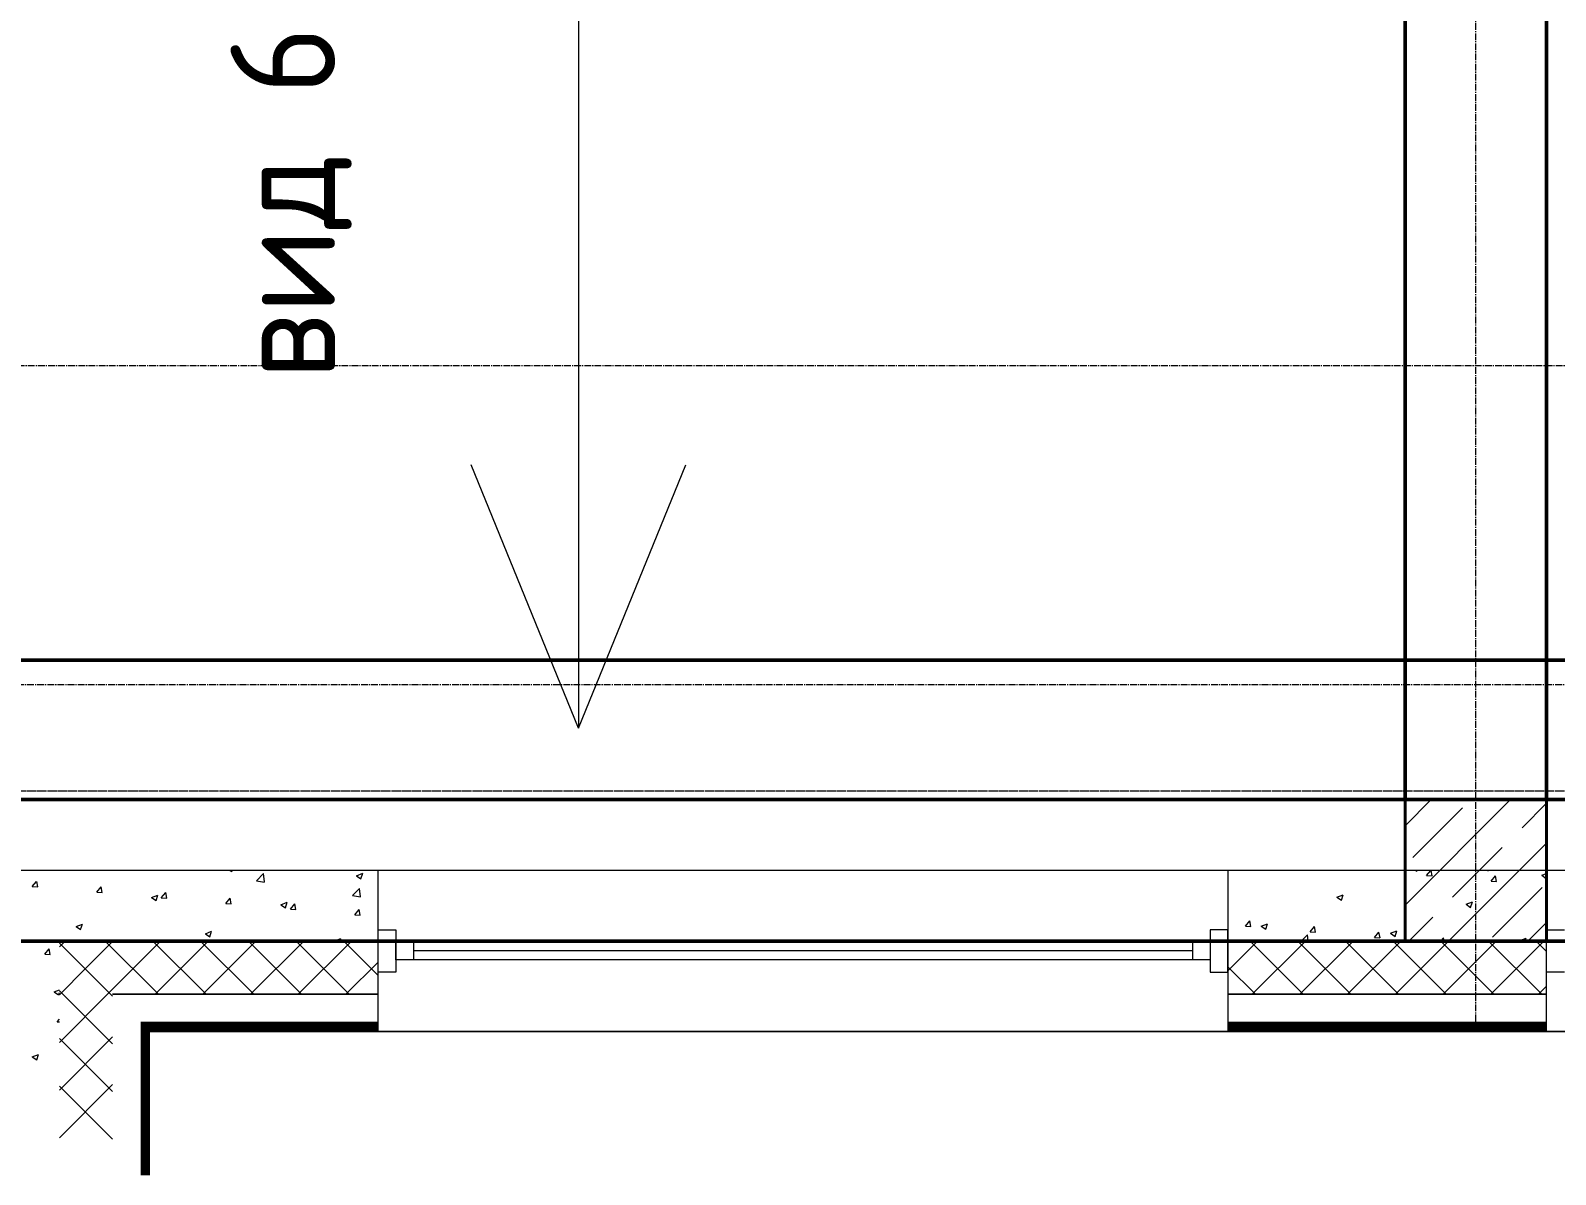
# Model space of a CAD drawing. Header units: millimetres. Extents: x -24360 to 609566, y -391049 to 148426.
# Drawn here: x 220968 to 225275, y -261525 to -258293 of the extents above; entities that cross this region are included whole.
import ezdxf

# ---------------------------------------------------------------- set-up
doc = ezdxf.new("R2010")
doc.units = ezdxf.units.MM
doc.linetypes.add('CENTER2', pattern=[28.575, 19.05, -3.175, 3.175, -3.175])
doc.linetypes.add('HIDDEN2', pattern=[4.7625, 3.175, -1.5875])
for name, color, linetype, lineweight in [('A-Wall_Материал_Газоблок_Контур', 250, 'Continuous', 0), ('АР_Колонны', 70, 'Continuous', 30), ('АР_Окна', 4, 'Continuous', 5), ('АР_Стены ЖБ', 7, 'Continuous', 30), ('АР_Стены ПЕНОблок', 52, 'Continuous', 20), ('АР_Тонкая', 254, 'Continuous', 5), ('АР_Утеплитель', 31, 'Continuous', 0), ('АР_Штриховка', 8, 'Continuous', 0), ('Основные линии', 7, 'Continuous', 30), ('Размеры', 7, 'Continuous', 15)]:
    doc.layers.add(name, color=color, linetype=linetype, lineweight=lineweight)
doc.layers.add('АР_Оси_РД_100', color=7, linetype='Continuous', lineweight=0, true_color=0x525252)
doc.layers.add('КР_Балки-0.5', color=60, linetype='Continuous', lineweight=50, plot=False)
doc.styles.add('СПДС', font='isocpeur.ttf', dxfattribs={"width": 0.9})

msp = doc.modelspace()

# ---------------------------------------------------------------- linework, layer by layer
at = {"color": 1, "lineweight": 50}
msp.add_lwpolyline([(227983, -258280.584), (227983, -260071.584), (214253, -260071.584), (214253, -240479.584)], dxfattribs=at)
at = {"layer": 'A-Wall_Материал_Газоблок_Контур', "color": 18, "linetype": 'Continuous', "lineweight": 0, "true_color": 0x000000}
for p, q in [((224350, -260665.584), (221950, -260665.584)), ((227650, -260665.584), (225250, -260665.584)), ((221950, -261120.584), (224350, -261120.584)), ((225250, -261120.584), (227650, -261120.584))]:
    msp.add_line(p, q, dxfattribs=at)
at = {"layer": 'АР_Колонны', "color": 18, "linetype": 'HIDDEN2', "lineweight": 25, "true_color": 0x000000}
for p, q in [((224850, -260465.584), (225250, -260465.584)), ((224850, -260865.584), (224850, -260465.584)), ((225250, -260465.584), (225250, -260865.584)), ((225250, -260865.584), (224850, -260865.584))]:
    msp.add_line(p, q, dxfattribs=at)
at = {"layer": 'АР_Колонны', "color": 18, "linetype": 'Continuous', "lineweight": 30, "true_color": 0x000000}
for p, q in [((225250, -260465.584), (224850, -260465.584)), ((224850, -260465.584), (224850, -260865.584)), ((225250, -260865.584), (225250, -260465.584)), ((224850, -260865.584), (225250, -260865.584))]:
    msp.add_line(p, q, dxfattribs=at)
at = {"layer": 'АР_Окна', "color": 18, "linetype": 'Continuous', "lineweight": 5, "true_color": 0x000000}
for p, q in [((224350, -260665.584), (221950, -260665.584)), ((227650, -260665.584), (225250, -260665.584)), ((221950, -260953.084), (221950, -260833.084)), ((221950, -260833.084), (222000, -260833.084)), ((222000, -260833.084), (222000, -260953.084)), ((224350, -260833.084), (224300, -260833.084)), ((224300, -260833.084), (224300, -260953.084)), ((224350, -260953.084), (224350, -260833.084)), ((225250, -260953.084), (225250, -260833.084)), ((225250, -260833.084), (225300, -260833.084)), ((222000, -260918.084), (222000, -260868.084)), ((222000, -260868.084), (224300, -260868.084)), ((222050, -260868.084), (222050, -260918.084)), ((224250, -260868.084), (224250, -260918.084)), ((224300, -260868.084), (224300, -260918.084)), ((224300, -260918.084), (222000, -260918.084)), ((224250, -260893.084), (222050, -260893.084)), ((222000, -260953.084), (221950, -260953.084)), ((224300, -260953.084), (224350, -260953.084)), ((225300, -260953.084), (225250, -260953.084)), ((224350, -261120.584), (221950, -261120.584)), ((227650, -261120.584), (225250, -261120.584))]:
    msp.add_line(p, q, dxfattribs=at)
at = {"layer": 'АР_Оси_РД_100', "linetype": 'CENTER2'}
for p, q in [((225050, -261120.584), (225050, -235341.905)), ((225050, -261120.584), (225050, -238390.584)), ((205050, -260440.584), (230255, -260440.584))]:
    msp.add_line(p, q, dxfattribs=at)
for points in [[(232410, -259240.584), (205050, -259240.584)], [(206700, -260140.584), (231910, -260140.584), (232410, -259990.584)], [(206700, -260440.584), (231910, -260440.584), (232410, -260590.584)]]:
    msp.add_lwpolyline(points, dxfattribs=at)
at = {"layer": 'АР_Стены ЖБ', "color": 18, "linetype": 'Continuous', "lineweight": 40, "true_color": 0x000000}
for p, q in [((225250, -260465.584), (224850, -260465.584)), ((224850, -260465.584), (224850, -260865.584)), ((225250, -260865.584), (225250, -260465.584)), ((224850, -260865.584), (225250, -260865.584))]:
    msp.add_line(p, q, dxfattribs=at)
at = {"layer": 'АР_Стены ПЕНОблок', "color": 18, "linetype": 'Continuous', "lineweight": 20, "true_color": 0x000000}
for p, q in [((221950, -260665.584), (220850, -260665.584)), ((221950, -260865.584), (221950, -260665.584)), ((225250, -260665.584), (224350, -260665.584)), ((224350, -260665.584), (224350, -260865.584)), ((225250, -260865.584), (225250, -260665.584)), ((221050, -260865.584), (221950, -260865.584)), ((224350, -260865.584), (225250, -260865.584))]:
    msp.add_line(p, q, dxfattribs=at)
at = {"layer": 'АР_Тонкая', "color": 18, "linetype": 'Continuous', "lineweight": 5, "true_color": 0x000000}
for p, q in [((221950, -261015.584), (221200, -261015.584)), ((221950, -261095.584), (221950, -261015.584)), ((225250, -261015.584), (224350, -261015.584)), ((224350, -261015.584), (224350, -261095.584)), ((225250, -261095.584), (225250, -261015.584)), ((221280, -261095.584), (221950, -261095.584)), ((221950, -261095.584), (221280, -261095.584)), ((221950, -261120.584), (221950, -261095.584)), ((224350, -261095.584), (225250, -261095.584)), ((225250, -261095.584), (224350, -261095.584)), ((224350, -261095.584), (224350, -261120.584)), ((225250, -261120.584), (225250, -261095.584)), ((221305, -261120.584), (221950, -261120.584)), ((224350, -261120.584), (225250, -261120.584))]:
    msp.add_line(p, q, dxfattribs=at)
at = {"layer": 'АР_Утеплитель', "color": 18, "linetype": 'Continuous', "lineweight": 0, "true_color": 0x000000}
for p, q in [((221950, -260865.584), (221050, -260865.584)), ((221950, -261015.584), (221950, -260865.584)), ((225250, -260865.584), (224350, -260865.584)), ((224350, -260865.584), (224350, -261015.584)), ((225250, -261015.584), (225250, -260865.584)), ((221200, -261015.584), (221950, -261015.584)), ((224350, -261015.584), (225250, -261015.584))]:
    msp.add_line(p, q, dxfattribs=at)
at = {"layer": 'АР_Штриховка', "color": 18, "linetype": 'Continuous', "lineweight": 5, "true_color": 0x000000}
for p, q in [((224850, -260539.303), (224923.719, -260465.584)), ((224850, -260763.809), (225148.226, -260465.584)), ((224872.185, -260629.371), (225012.501, -260489.055)), ((225180.881, -260545.181), (225250, -260476.063)), ((224972.732, -260865.584), (225250, -260588.316)), ((224984.438, -260741.624), (225124.755, -260601.308)), ((225096.691, -260853.878), (225237.008, -260713.561)), ((224860.479, -260865.584), (224928.312, -260797.751)), ((225197.238, -260865.584), (225250, -260812.822))]:
    msp.add_line(p, q, dxfattribs=at)
at = {"layer": 'АР_Штриховка', "color": 18, "linetype": 'Continuous', "lineweight": 0, "true_color": 0x000000}
for p, q in [((221531.876, -260665.584), (221536.59, -260668.763)), ((221536.595, -260668.764), (221537.662, -260665.584)), ((221606.785, -260694.837), (221626.568, -260674.218)), ((221629.404, -260698.337), (221626.597, -260674.214)), ((221889.01, -260680.53), (221906.795, -260673.703)), ((221901.626, -260689.107), (221906.776, -260673.758)), ((224880.596, -260665.584), (224883.669, -260667.656)), ((224883.674, -260667.658), (224884.37, -260665.584)), ((224911.087, -260679.666), (224922.903, -260665.584)), ((224926.365, -260680.978), (224923.525, -260665.584)), ((225083.416, -260665.584), (225086.072, -260665.995)), ((225086.079, -260665.95), (225086.036, -260665.584)), ((225236.09, -260679.422), (225250, -260674.083)), ((220973.511, -260711.119), (220985.756, -260696.526)), ((220973.511, -260711.121), (220988.693, -260712.449)), ((220988.8, -260712.429), (220985.863, -260696.508)), ((221155.696, -260727.058), (221167.941, -260712.465)), ((221170.984, -260728.369), (221168.047, -260712.447)), ((221606.806, -260694.882), (221629.396, -260698.386)), ((221877.864, -260736.879), (221897.647, -260716.26)), ((221888.986, -260680.583), (221901.62, -260689.105)), ((221900.482, -260740.379), (221897.676, -260716.257)), ((224911.087, -260679.667), (224926.269, -260680.995)), ((225093.272, -260695.605), (225105.517, -260681.011)), ((225093.272, -260695.606), (225108.454, -260696.934)), ((225108.549, -260696.917), (225105.612, -260680.996)), ((225236.065, -260679.477), (225248.7, -260687.999)), ((225248.705, -260688.001), (225250, -260684.142)), ((221155.696, -260727.06), (221170.878, -260728.388)), ((221310.539, -260742.163), (221323.173, -260750.685)), ((221310.563, -260742.11), (221328.347, -260735.283)), ((221323.179, -260750.687), (221328.329, -260735.338)), ((221337.88, -260742.997), (221350.126, -260728.404)), ((221337.88, -260742.999), (221353.062, -260744.327)), ((221353.168, -260744.308), (221350.231, -260728.386)), ((221520.065, -260758.937), (221532.31, -260744.343)), ((221520.065, -260758.938), (221535.247, -260760.266)), ((221535.352, -260760.247), (221532.415, -260744.325)), ((221675.569, -260762.506), (221688.204, -260771.028)), ((221675.594, -260762.452), (221693.378, -260755.626)), ((221688.209, -260771.03), (221693.36, -260755.681)), ((221702.25, -260774.876), (221714.495, -260760.283)), ((221717.536, -260776.186), (221714.599, -260760.265)), ((221877.885, -260736.924), (221900.475, -260740.428)), ((224657.618, -260741.057), (224670.252, -260749.579)), ((224657.643, -260741.003), (224675.427, -260734.176)), ((224670.258, -260749.581), (224675.408, -260734.232)), ((225022.649, -260761.4), (225035.283, -260769.922)), ((225022.674, -260761.345), (225040.458, -260754.518)), ((225035.289, -260769.923), (225040.439, -260754.574)), ((221702.25, -260774.877), (221717.432, -260776.205)), ((221884.434, -260790.815), (221896.68, -260776.222)), ((221884.434, -260790.816), (221899.616, -260792.144)), ((221899.72, -260792.125), (221896.783, -260776.204)), ((221097.122, -260824.086), (221109.757, -260832.608)), ((221097.146, -260824.033), (221114.931, -260817.206)), ((221109.762, -260832.61), (221114.912, -260817.261)), ((221462.153, -260844.428), (221474.788, -260852.951)), ((221462.177, -260844.375), (221479.962, -260837.548)), ((221474.793, -260852.952), (221479.943, -260837.603)), ((224399.776, -260822.905), (224412.022, -260808.312)), ((224399.776, -260822.907), (224414.958, -260824.235)), ((224415.055, -260824.217), (224412.118, -260808.296)), ((224444.202, -260822.98), (224456.836, -260831.502)), ((224444.226, -260822.926), (224462.011, -260816.099)), ((224456.841, -260831.504), (224461.992, -260816.155)), ((224557.138, -260865.584), (224574.763, -260847.215)), ((224576.927, -260865.584), (224574.79, -260847.212)), ((224581.961, -260838.844), (224594.206, -260824.251)), ((224581.961, -260838.846), (224597.143, -260840.174)), ((224597.239, -260840.156), (224594.302, -260824.235)), ((224764.146, -260854.783), (224776.391, -260840.19)), ((224779.423, -260856.095), (224776.486, -260840.174)), ((224809.232, -260843.322), (224821.867, -260851.844)), ((224809.257, -260843.268), (224827.042, -260836.441)), ((224821.872, -260851.846), (224827.022, -260836.497)), ((221008.755, -260902.176), (221021, -260887.583)), ((221024.043, -260903.486), (221021.106, -260887.565)), ((221200, -261020.752), (221050, -260870.752)), ((221050, -260881.904), (221058.16, -260873.744)), ((221058.16, -260873.744), (221066.321, -260865.584)), ((221125.512, -260941.096), (221201.024, -260865.584)), ((221329.535, -261015.584), (221179.535, -260865.584)), ((221192.864, -261008.448), (221335.728, -260865.584)), ((221464.239, -261015.584), (221314.239, -260865.584)), ((221320.432, -261015.584), (221470.432, -260865.584)), ((221598.943, -261015.584), (221448.943, -260865.584)), ((221455.136, -261015.584), (221605.136, -260865.584)), ((221733.647, -261015.584), (221583.647, -260865.584)), ((221589.84, -261015.584), (221739.84, -260865.584)), ((221868.351, -261015.584), (221718.351, -260865.584)), ((221724.544, -261015.584), (221874.544, -260865.584)), ((221827.184, -260864.771), (221828.389, -260865.584)), ((221827.208, -260864.718), (221844.993, -260857.891)), ((221842.411, -260865.584), (221844.974, -260857.946)), ((221950, -260962.529), (221853.054, -260865.584)), ((224350, -260949.5), (224433.917, -260865.584)), ((224562.427, -261015.584), (224412.427, -260865.584)), ((224418.62, -261015.584), (224568.62, -260865.584)), ((224697.131, -261015.584), (224547.131, -260865.584)), ((224553.324, -261015.584), (224703.324, -260865.584)), ((224831.835, -261015.584), (224681.835, -260865.584)), ((224688.028, -261015.584), (224838.028, -260865.584)), ((224764.146, -260854.785), (224779.328, -260856.113)), ((224966.539, -261015.584), (224816.539, -260865.584)), ((224822.732, -261015.584), (224972.732, -260865.584)), ((224950.642, -260865.584), (224958.576, -260856.129)), ((225101.243, -261015.584), (224951.243, -260865.584)), ((224957.436, -261015.584), (225107.436, -260865.584)), ((224960.417, -260865.584), (224958.67, -260856.113)), ((225235.947, -261015.584), (225085.947, -260865.584)), ((225092.14, -261015.584), (225242.14, -260865.584)), ((225174.263, -260863.665), (225177.108, -260865.584)), ((225174.288, -260863.61), (225192.073, -260856.783)), ((225189.119, -260865.584), (225192.053, -260856.84)), ((225250, -260894.933), (225220.651, -260865.584)), ((221008.754, -260902.178), (221023.936, -260903.506)), ((221859.247, -261015.584), (221950, -260924.831)), ((221050, -261016.608), (221125.512, -260941.096)), ((224427.724, -261015.584), (224350, -260937.86)), ((221035.32, -261008.274), (221047.955, -261016.796)), ((221035.344, -261008.221), (221050, -261002.595)), ((221047.96, -261016.798), (221050, -261010.72)), ((221200, -261155.456), (221050, -261005.456)), ((221050, -261151.312), (221192.864, -261008.448)), ((225226.844, -261015.584), (225250, -260992.427)), ((221043.998, -261093.233), (221050, -261086.08)), ((221043.998, -261093.234), (221050, -261093.759)), ((221280, -261095.584), (221280, -261095.584)), ((221280, -261095.584), (221950, -261095.584)), ((221280, -261096.584), (221281, -261096.584)), ((221280, -261097.584), (221282, -261097.584)), ((221280, -261098.584), (221283, -261098.584)), ((221280, -261099.584), (221284, -261099.584)), ((221280, -261100.584), (221285, -261100.584)), ((221280, -261101.584), (221286, -261101.584)), ((221280, -261102.584), (221287, -261102.584)), ((221280, -261103.584), (221288, -261103.584)), ((221280, -261104.584), (221289, -261104.584)), ((221280, -261105.584), (221290, -261105.584)), ((221280, -261106.584), (221291, -261106.584)), ((221280, -261107.584), (221292, -261107.584)), ((221281, -261096.584), (221950, -261096.584)), ((221282, -261097.584), (221950, -261097.584)), ((221283, -261098.584), (221950, -261098.584)), ((221284, -261099.584), (221950, -261099.584)), ((221285, -261100.584), (221950, -261100.584)), ((221286, -261101.584), (221950, -261101.584)), ((221287, -261102.584), (221950, -261102.584)), ((221288, -261103.584), (221950, -261103.584)), ((221289, -261104.584), (221950, -261104.584)), ((221290, -261105.584), (221950, -261105.584)), ((221291, -261106.584), (221950, -261106.584)), ((221292, -261107.584), (221950, -261107.584)), ((224350, -261095.584), (225250, -261095.584)), ((224350, -261096.584), (225250, -261096.584)), ((224350, -261097.584), (225250, -261097.584)), ((224350, -261098.584), (225250, -261098.584)), ((224350, -261099.584), (225250, -261099.584)), ((224350, -261100.584), (225250, -261100.584)), ((224350, -261101.584), (225250, -261101.584)), ((224350, -261102.584), (225250, -261102.584)), ((224350, -261103.584), (225250, -261103.584)), ((224350, -261104.584), (225250, -261104.584)), ((224350, -261105.584), (225250, -261105.584)), ((224350, -261106.584), (225250, -261106.584)), ((224350, -261107.584), (225250, -261107.584)), ((221050, -261286.016), (221200, -261136.016)), ((221200, -261290.16), (221050, -261140.16)), ((221280, -261108.584), (221293, -261108.584)), ((221280, -261109.584), (221294, -261109.584)), ((221280, -261110.584), (221295, -261110.584)), ((221280, -261111.584), (221296, -261111.584)), ((221280, -261112.584), (221297, -261112.584)), ((221280, -261113.584), (221298, -261113.584)), ((221280, -261114.584), (221299, -261114.584)), ((221280, -261115.584), (221300, -261115.584)), ((221280, -261116.584), (221301, -261116.584)), ((221280, -261117.584), (221302, -261117.584)), ((221280, -261118.584), (221303, -261118.584)), ((221280, -261119.584), (221304, -261119.584)), ((221280, -261120.584), (221305, -261120.584)), ((221280, -261121.584), (221305, -261121.584)), ((221280, -261122.584), (221305, -261122.584)), ((221280, -261123.584), (221305, -261123.584)), ((221280, -261124.584), (221305, -261124.584)), ((221280, -261125.584), (221305, -261125.584)), ((221280, -261126.584), (221305, -261126.584)), ((221280, -261127.584), (221305, -261127.584)), ((221280, -261128.584), (221305, -261128.584)), ((221280, -261129.584), (221305, -261129.584)), ((221280, -261130.584), (221305, -261130.584)), ((221280, -261131.584), (221305, -261131.584)), ((221280, -261132.584), (221305, -261132.584)), ((221280, -261133.584), (221305, -261133.584)), ((221280, -261134.584), (221305, -261134.584)), ((221280, -261135.584), (221305, -261135.584)), ((221280, -261136.584), (221305, -261136.584)), ((221280, -261137.584), (221305, -261137.584)), ((221280, -261138.584), (221305, -261138.584)), ((221280, -261139.584), (221305, -261139.584)), ((221280, -261140.584), (221305, -261140.584)), ((221280, -261141.584), (221305, -261141.584)), ((221280, -261142.584), (221305, -261142.584)), ((221280, -261143.584), (221305, -261143.584)), ((221280, -261144.584), (221305, -261144.584)), ((221280, -261145.584), (221305, -261145.584)), ((221280, -261146.584), (221305, -261146.584)), ((221280, -261147.584), (221305, -261147.584)), ((221280, -261148.584), (221305, -261148.584)), ((221280, -261149.584), (221305, -261149.584)), ((221280, -261150.584), (221305, -261150.584)), ((221293, -261108.584), (221950, -261108.584)), ((221294, -261109.584), (221950, -261109.584)), ((221295, -261110.584), (221950, -261110.584)), ((221296, -261111.584), (221950, -261111.584)), ((221297, -261112.584), (221950, -261112.584)), ((221298, -261113.584), (221950, -261113.584)), ((221299, -261114.584), (221950, -261114.584)), ((221300, -261115.584), (221950, -261115.584)), ((221301, -261116.584), (221950, -261116.584)), ((221302, -261117.584), (221950, -261117.584)), ((221303, -261118.584), (221950, -261118.584)), ((221304, -261119.584), (221950, -261119.584)), ((224350, -261108.584), (225250, -261108.584)), ((224350, -261109.584), (225250, -261109.584)), ((224350, -261110.584), (225250, -261110.584)), ((224350, -261111.584), (225250, -261111.584)), ((224350, -261112.584), (225250, -261112.584)), ((224350, -261113.584), (225250, -261113.584)), ((224350, -261114.584), (225250, -261114.584)), ((224350, -261115.584), (225250, -261115.584)), ((224350, -261116.584), (225250, -261116.584)), ((224350, -261117.584), (225250, -261117.584)), ((224350, -261118.584), (225250, -261118.584)), ((224350, -261119.584), (225250, -261119.584)), ((220973.518, -261192.462), (220986.153, -261200.984)), ((220973.542, -261192.409), (220991.327, -261185.582)), ((220986.158, -261200.986), (220991.308, -261185.637)), ((221280, -261151.584), (221305, -261151.584)), ((221280, -261152.584), (221305, -261152.584)), ((221280, -261153.584), (221305, -261153.584)), ((221280, -261154.584), (221305, -261154.584)), ((221280, -261155.584), (221305, -261155.584)), ((221280, -261156.584), (221305, -261156.584)), ((221280, -261157.584), (221305, -261157.584)), ((221280, -261158.584), (221305, -261158.584)), ((221280, -261159.584), (221305, -261159.584)), ((221280, -261160.584), (221305, -261160.584)), ((221280, -261161.584), (221305, -261161.584)), ((221280, -261162.584), (221305, -261162.584)), ((221280, -261163.584), (221305, -261163.584)), ((221280, -261164.584), (221305, -261164.584)), ((221280, -261165.584), (221305, -261165.584)), ((221280, -261166.584), (221305, -261166.584)), ((221280, -261167.584), (221305, -261167.584)), ((221280, -261168.584), (221305, -261168.584)), ((221280, -261169.584), (221305, -261169.584)), ((221280, -261170.584), (221305, -261170.584)), ((221280, -261171.584), (221305, -261171.584)), ((221280, -261172.584), (221305, -261172.584)), ((221280, -261173.584), (221305, -261173.584)), ((221280, -261174.584), (221305, -261174.584)), ((221280, -261175.584), (221305, -261175.584)), ((221280, -261176.584), (221305, -261176.584)), ((221280, -261177.584), (221305, -261177.584)), ((221280, -261178.584), (221305, -261178.584)), ((221280, -261179.584), (221305, -261179.584)), ((221280, -261180.584), (221305, -261180.584)), ((221280, -261181.584), (221305, -261181.584)), ((221280, -261182.584), (221305, -261182.584)), ((221280, -261183.584), (221305, -261183.584)), ((221280, -261184.584), (221305, -261184.584)), ((221280, -261185.584), (221305, -261185.584)), ((221280, -261186.584), (221305, -261186.584)), ((221280, -261187.584), (221305, -261187.584)), ((221280, -261188.584), (221305, -261188.584)), ((221280, -261189.584), (221305, -261189.584)), ((221280, -261190.584), (221305, -261190.584)), ((221280, -261191.584), (221305, -261191.584)), ((221280, -261192.584), (221305, -261192.584)), ((221280, -261193.584), (221305, -261193.584)), ((221280, -261194.584), (221305, -261194.584)), ((221280, -261195.584), (221305, -261195.584)), ((221280, -261196.584), (221305, -261196.584)), ((221280, -261197.584), (221305, -261197.584)), ((221280, -261198.584), (221305, -261198.584)), ((221280, -261199.584), (221305, -261199.584)), ((221280, -261200.584), (221305, -261200.584)), ((221280, -261201.584), (221305, -261201.584)), ((221280, -261202.584), (221305, -261202.584)), ((221280, -261203.584), (221305, -261203.584)), ((221280, -261204.584), (221305, -261204.584)), ((221280, -261205.584), (221305, -261205.584)), ((221280, -261206.584), (221305, -261206.584)), ((221280, -261207.584), (221305, -261207.584)), ((221280, -261208.584), (221305, -261208.584)), ((221280, -261209.584), (221305, -261209.584)), ((221280, -261210.584), (221305, -261210.584)), ((221280, -261211.584), (221305, -261211.584)), ((221280, -261212.584), (221305, -261212.584)), ((221280, -261213.584), (221305, -261213.584)), ((221280, -261214.584), (221305, -261214.584)), ((221280, -261215.584), (221305, -261215.584)), ((221280, -261216.584), (221305, -261216.584)), ((221280, -261217.584), (221305, -261217.584)), ((221280, -261218.584), (221305, -261218.584)), ((221280, -261219.584), (221305, -261219.584)), ((221280, -261220.584), (221305, -261220.584)), ((221280, -261221.584), (221305, -261221.584)), ((221280, -261222.584), (221305, -261222.584)), ((221280, -261223.584), (221305, -261223.584)), ((221280, -261224.584), (221305, -261224.584)), ((221280, -261225.584), (221305, -261225.584)), ((221280, -261226.584), (221305, -261226.584)), ((221280, -261227.584), (221305, -261227.584)), ((221280, -261228.584), (221305, -261228.584)), ((221280, -261229.584), (221305, -261229.584)), ((221280, -261230.584), (221305, -261230.584)), ((221280, -261231.584), (221305, -261231.584)), ((221280, -261232.584), (221305, -261232.584)), ((221280, -261233.584), (221305, -261233.584)), ((221280, -261234.584), (221305, -261234.584)), ((221280, -261235.584), (221305, -261235.584)), ((221280, -261236.584), (221305, -261236.584)), ((221050, -261420.72), (221200, -261270.72)), ((221200, -261424.863), (221050, -261274.863)), ((221280, -261237.584), (221305, -261237.584)), ((221280, -261238.584), (221305, -261238.584)), ((221280, -261239.584), (221305, -261239.584)), ((221280, -261240.584), (221305, -261240.584)), ((221280, -261241.584), (221305, -261241.584)), ((221280, -261242.584), (221305, -261242.584)), ((221280, -261243.584), (221305, -261243.584)), ((221280, -261244.584), (221305, -261244.584)), ((221280, -261245.584), (221305, -261245.584)), ((221280, -261246.584), (221305, -261246.584)), ((221280, -261247.584), (221305, -261247.584)), ((221280, -261248.584), (221305, -261248.584)), ((221280, -261249.584), (221305, -261249.584)), ((221280, -261250.584), (221305, -261250.584)), ((221280, -261251.584), (221305, -261251.584)), ((221280, -261252.584), (221305, -261252.584)), ((221280, -261253.584), (221305, -261253.584)), ((221280, -261254.584), (221305, -261254.584)), ((221280, -261255.584), (221305, -261255.584)), ((221280, -261256.584), (221305, -261256.584)), ((221280, -261257.584), (221305, -261257.584)), ((221280, -261258.584), (221305, -261258.584)), ((221280, -261259.584), (221305, -261259.584)), ((221280, -261260.584), (221305, -261260.584)), ((221280, -261261.584), (221305, -261261.584)), ((221280, -261262.584), (221305, -261262.584)), ((221280, -261263.584), (221305, -261263.584)), ((221280, -261264.584), (221305, -261264.584)), ((221280, -261265.584), (221305, -261265.584)), ((221280, -261266.584), (221305, -261266.584)), ((221280, -261267.584), (221305, -261267.584)), ((221280, -261268.584), (221305, -261268.584)), ((221280, -261269.584), (221305, -261269.584)), ((221280, -261270.584), (221305, -261270.584)), ((221280, -261271.584), (221305, -261271.584)), ((221280, -261272.584), (221305, -261272.584)), ((221280, -261273.584), (221305, -261273.584)), ((221280, -261274.584), (221305, -261274.584)), ((221280, -261275.584), (221305, -261275.584)), ((221280, -261276.584), (221305, -261276.584)), ((221280, -261277.584), (221305, -261277.584)), ((221280, -261278.584), (221305, -261278.584)), ((221280, -261279.584), (221305, -261279.584)), ((221280, -261280.584), (221305, -261280.584)), ((221280, -261281.584), (221305, -261281.584)), ((221280, -261282.584), (221305, -261282.584)), ((221280, -261283.584), (221305, -261283.584)), ((221280, -261284.584), (221305, -261284.584)), ((221280, -261285.584), (221305, -261285.584)), ((221280, -261286.584), (221305, -261286.584)), ((221280, -261287.584), (221305, -261287.584)), ((221280, -261288.584), (221305, -261288.584)), ((221280, -261289.584), (221305, -261289.584)), ((221280, -261290.584), (221305, -261290.584)), ((221280, -261291.584), (221305, -261291.584)), ((221280, -261292.584), (221305, -261292.584)), ((221280, -261293.584), (221305, -261293.584)), ((221280, -261294.584), (221305, -261294.584)), ((221280, -261295.584), (221305, -261295.584)), ((221280, -261296.584), (221305, -261296.584)), ((221280, -261297.584), (221305, -261297.584)), ((221280, -261298.584), (221305, -261298.584)), ((221280, -261299.584), (221305, -261299.584)), ((221280, -261300.584), (221305, -261300.584)), ((221280, -261301.584), (221305, -261301.584)), ((221280, -261302.584), (221305, -261302.584)), ((221280, -261303.584), (221305, -261303.584)), ((221280, -261304.584), (221305, -261304.584)), ((221280, -261305.584), (221305, -261305.584)), ((221280, -261306.584), (221305, -261306.584)), ((221280, -261307.584), (221305, -261307.584)), ((221280, -261308.584), (221305, -261308.584)), ((221280, -261309.584), (221305, -261309.584)), ((221280, -261310.584), (221305, -261310.584)), ((221280, -261311.584), (221305, -261311.584)), ((221280, -261312.584), (221305, -261312.584)), ((221280, -261313.584), (221305, -261313.584)), ((221280, -261314.584), (221305, -261314.584)), ((221280, -261315.584), (221305, -261315.584)), ((221280, -261316.584), (221305, -261316.584)), ((221280, -261317.584), (221305, -261317.584)), ((221280, -261318.584), (221305, -261318.584)), ((221280, -261319.584), (221305, -261319.584)), ((221280, -261320.584), (221305, -261320.584)), ((221280, -261321.584), (221305, -261321.584)), ((221280, -261322.584), (221305, -261322.584)), ((221280, -261323.584), (221305, -261323.584)), ((221280, -261324.584), (221305, -261324.584)), ((221280, -261325.584), (221305, -261325.584)), ((221280, -261326.584), (221305, -261326.584)), ((221280, -261327.584), (221305, -261327.584)), ((221280, -261328.584), (221305, -261328.584)), ((221280, -261329.584), (221305, -261329.584)), ((221280, -261330.584), (221305, -261330.584)), ((221280, -261331.584), (221305, -261331.584)), ((221280, -261332.584), (221305, -261332.584)), ((221280, -261333.584), (221305, -261333.584)), ((221280, -261334.584), (221305, -261334.584)), ((221280, -261335.584), (221305, -261335.584)), ((221280, -261336.584), (221305, -261336.584)), ((221280, -261337.584), (221305, -261337.584)), ((221280, -261338.584), (221305, -261338.584)), ((221280, -261339.584), (221305, -261339.584)), ((221280, -261340.584), (221305, -261340.584)), ((221280, -261341.584), (221305, -261341.584)), ((221280, -261342.584), (221305, -261342.584)), ((221280, -261343.584), (221305, -261343.584)), ((221280, -261344.584), (221305, -261344.584)), ((221280, -261345.584), (221305, -261345.584)), ((221280, -261346.584), (221305, -261346.584)), ((221280, -261347.584), (221305, -261347.584)), ((221280, -261348.584), (221305, -261348.584)), ((221280, -261349.584), (221305, -261349.584)), ((221280, -261350.584), (221305, -261350.584)), ((221280, -261351.584), (221305, -261351.584)), ((221280, -261352.584), (221305, -261352.584)), ((221280, -261353.584), (221305, -261353.584)), ((221280, -261354.584), (221305, -261354.584)), ((221280, -261355.584), (221305, -261355.584)), ((221280, -261356.584), (221305, -261356.584)), ((221280, -261357.584), (221305, -261357.584)), ((221280, -261358.584), (221305, -261358.584)), ((221280, -261359.584), (221305, -261359.584)), ((221280, -261360.584), (221305, -261360.584)), ((221280, -261361.584), (221305, -261361.584)), ((221280, -261362.584), (221305, -261362.584)), ((221280, -261363.584), (221305, -261363.584)), ((221280, -261364.584), (221305, -261364.584)), ((221280, -261365.584), (221305, -261365.584)), ((221280, -261366.584), (221305, -261366.584)), ((221280, -261367.584), (221305, -261367.584)), ((221280, -261368.584), (221305, -261368.584)), ((221280, -261369.584), (221305, -261369.584)), ((221280, -261370.584), (221305, -261370.584)), ((221280, -261371.584), (221305, -261371.584)), ((221280, -261372.584), (221305, -261372.584)), ((221280, -261373.584), (221305, -261373.584)), ((221280, -261374.584), (221305, -261374.584)), ((221280, -261375.584), (221305, -261375.584)), ((221280, -261376.584), (221305, -261376.584)), ((221280, -261377.584), (221305, -261377.584)), ((221280, -261378.584), (221305, -261378.584)), ((221280, -261379.584), (221305, -261379.584)), ((221280, -261380.584), (221305, -261380.584)), ((221280, -261381.584), (221305, -261381.584)), ((221280, -261382.584), (221305, -261382.584)), ((221280, -261383.584), (221305, -261383.584)), ((221280, -261384.584), (221305, -261384.584)), ((221280, -261385.584), (221305, -261385.584)), ((221280, -261386.584), (221305, -261386.584)), ((221280, -261387.584), (221305, -261387.584)), ((221280, -261388.584), (221305, -261388.584)), ((221280, -261389.584), (221305, -261389.584)), ((221280, -261390.584), (221305, -261390.584)), ((221280, -261391.584), (221305, -261391.584)), ((221280, -261392.584), (221305, -261392.584)), ((221280, -261393.584), (221305, -261393.584)), ((221280, -261394.584), (221305, -261394.584)), ((221280, -261395.584), (221305, -261395.584)), ((221280, -261396.584), (221305, -261396.584)), ((221280, -261397.584), (221305, -261397.584)), ((221280, -261398.584), (221305, -261398.584)), ((221280, -261399.584), (221305, -261399.584)), ((221280, -261400.584), (221305, -261400.584)), ((221280, -261401.584), (221305, -261401.584)), ((221280, -261402.584), (221305, -261402.584)), ((221280, -261403.584), (221305, -261403.584)), ((221280, -261404.584), (221305, -261404.584)), ((221280, -261405.584), (221305, -261405.584)), ((221280, -261406.584), (221305, -261406.584)), ((221280, -261407.584), (221305, -261407.584)), ((221280, -261408.584), (221305, -261408.584)), ((221280, -261409.584), (221305, -261409.584)), ((221280, -261410.584), (221305, -261410.584)), ((221280, -261411.584), (221305, -261411.584)), ((221280, -261412.584), (221305, -261412.584)), ((221280, -261413.584), (221305, -261413.584)), ((221280, -261414.584), (221305, -261414.584)), ((221280, -261415.584), (221305, -261415.584)), ((221280, -261416.584), (221305, -261416.584)), ((221280, -261417.584), (221305, -261417.584)), ((221280, -261418.584), (221305, -261418.584)), ((221280, -261419.584), (221305, -261419.584)), ((221280, -261420.584), (221305, -261420.584)), ((221280, -261421.584), (221305, -261421.584)), ((221280, -261422.584), (221305, -261422.584)), ((221280, -261423.584), (221305, -261423.584)), ((221280, -261424.584), (221305, -261424.584)), ((221280, -261425.584), (221305, -261425.584)), ((221280, -261426.584), (221305, -261426.584)), ((221280, -261427.584), (221305, -261427.584)), ((221280, -261428.584), (221305, -261428.584)), ((221280, -261429.584), (221305, -261429.584)), ((221280, -261430.584), (221305, -261430.584)), ((221280, -261431.584), (221305, -261431.584)), ((221280, -261432.584), (221305, -261432.584)), ((221280, -261433.584), (221305, -261433.584)), ((221280, -261434.584), (221305, -261434.584)), ((221280, -261435.584), (221305, -261435.584)), ((221280, -261436.584), (221305, -261436.584)), ((221280, -261437.584), (221305, -261437.584)), ((221280, -261438.584), (221305, -261438.584)), ((221280, -261439.584), (221305, -261439.584)), ((221280, -261440.584), (221305, -261440.584)), ((221280, -261441.584), (221305, -261441.584)), ((221280, -261442.584), (221305, -261442.584)), ((221280, -261443.584), (221305, -261443.584)), ((221280, -261444.584), (221305, -261444.584)), ((221280, -261445.584), (221305, -261445.584)), ((221280, -261446.584), (221305, -261446.584)), ((221280, -261447.584), (221305, -261447.584)), ((221280, -261448.584), (221305, -261448.584)), ((221280, -261449.584), (221305, -261449.584)), ((221280, -261450.584), (221305, -261450.584)), ((221280, -261451.584), (221305, -261451.584)), ((221280, -261452.584), (221305, -261452.584)), ((221280, -261453.584), (221305, -261453.584)), ((221280, -261454.584), (221305, -261454.584)), ((221280, -261455.584), (221305, -261455.584)), ((221280, -261456.584), (221305, -261456.584)), ((221280, -261457.584), (221305, -261457.584)), ((221280, -261458.584), (221305, -261458.584)), ((221280, -261459.584), (221305, -261459.584)), ((221280, -261460.584), (221305, -261460.584)), ((221280, -261461.584), (221305, -261461.584)), ((221280, -261462.584), (221305, -261462.584)), ((221280, -261463.584), (221305, -261463.584)), ((221280, -261464.584), (221305, -261464.584)), ((221280, -261465.584), (221305, -261465.584)), ((221280, -261466.584), (221305, -261466.584)), ((221280, -261467.584), (221305, -261467.584)), ((221280, -261468.584), (221305, -261468.584)), ((221280, -261469.584), (221305, -261469.584)), ((221280, -261470.584), (221305, -261470.584)), ((221280, -261471.584), (221305, -261471.584)), ((221280, -261472.584), (221305, -261472.584)), ((221280, -261473.584), (221305, -261473.584)), ((221280, -261474.584), (221305, -261474.584)), ((221280, -261475.584), (221305, -261475.584)), ((221280, -261476.584), (221305, -261476.584)), ((221280, -261477.584), (221305, -261477.584)), ((221280, -261478.584), (221305, -261478.584)), ((221280, -261479.584), (221305, -261479.584)), ((221280, -261480.584), (221305, -261480.584)), ((221280, -261481.584), (221305, -261481.584)), ((221280, -261482.584), (221305, -261482.584)), ((221280, -261483.584), (221305, -261483.584)), ((221280, -261484.584), (221305, -261484.584)), ((221280, -261485.584), (221305, -261485.584)), ((221280, -261486.584), (221305, -261486.584)), ((221280, -261487.584), (221305, -261487.584)), ((221280, -261488.584), (221305, -261488.584)), ((221280, -261489.584), (221305, -261489.584)), ((221280, -261490.584), (221305, -261490.584)), ((221280, -261491.584), (221305, -261491.584)), ((221280, -261492.584), (221305, -261492.584)), ((221280, -261493.584), (221305, -261493.584)), ((221280, -261494.584), (221305, -261494.584)), ((221280, -261495.584), (221305, -261495.584)), ((221280, -261496.584), (221305, -261496.584)), ((221280, -261497.584), (221305, -261497.584)), ((221280, -261498.584), (221305, -261498.584)), ((221280, -261499.584), (221305, -261499.584)), ((221280, -261500.584), (221305, -261500.584)), ((221280, -261501.584), (221305, -261501.584)), ((221280, -261502.584), (221305, -261502.584)), ((221280, -261503.584), (221305, -261503.584)), ((221280, -261504.584), (221305, -261504.584)), ((221280, -261505.584), (221305, -261505.584)), ((221280, -261506.584), (221305, -261506.584)), ((221280, -261507.584), (221305, -261507.584)), ((221280, -261508.584), (221305, -261508.584)), ((221280, -261509.584), (221305, -261509.584)), ((221280, -261510.584), (221305, -261510.584)), ((221280, -261511.584), (221305, -261511.584)), ((221280, -261512.584), (221305, -261512.584)), ((221280, -261513.584), (221305, -261513.584)), ((221280, -261514.584), (221305, -261514.584)), ((221280, -261515.584), (221305, -261515.584)), ((221280, -261516.584), (221305, -261516.584)), ((221280, -261517.584), (221305, -261517.584)), ((221280, -261518.584), (221305, -261518.584)), ((221280, -261519.584), (221305, -261519.584)), ((221280, -261520.584), (221305, -261520.584)), ((221280, -261521.584), (221305, -261521.584)), ((221280, -261522.584), (221305, -261522.584)), ((221280, -261523.584), (221305, -261523.584)), ((221280, -261524.584), (221305, -261524.584))]:
    msp.add_line(p, q, dxfattribs=at)
at = {"layer": 'КР_Балки-0.5', "color": 18, "ltscale": 200, "true_color": 0x000000}
for p, q in [((224850, -260465.582), (224850, -242440.584)), ((224850, -260465.582), (224850, -242440.584)), ((225250, -242440.584), (225250, -260465.582)), ((225250, -242440.584), (225250, -260465.582)), ((213575.048, -260465.576), (228250, -260465.584)), ((213575.048, -260465.576), (228250, -260465.584)), ((225250, -260465.582), (224850, -260465.582)), ((225250, -260465.582), (224850, -260465.582)), ((228250, -260865.584), (213575.048, -260865.576)), ((228250, -260865.584), (213575.048, -260865.576))]:
    msp.add_line(p, q, dxfattribs=at)
at = {"layer": 'Размеры'}
for points in [[(222516.073, -257659.473), (222516.073, -260263.562)], [(222516.073, -260263.562), (222212.798, -259520.389)], [(222516.073, -260263.562), (222819.348, -259520.389)]]:
    msp.add_lwpolyline(points, dxfattribs=at)

# ---------------------------------------------------------------- texts
at = {"layer": 'Основные линии', "insert": (221533.268, -259278.56), "char_height": 295.2401, "attachment_point": 1, "rotation": 90, "style": 'СПДС'}
msp.add_mtext_dynamic_manual_height_columns('вид 6', width=1990.98948, gutter_width=991.045, heights=[0], dxfattribs=at)

doc.saveas('drawing.dxf')
